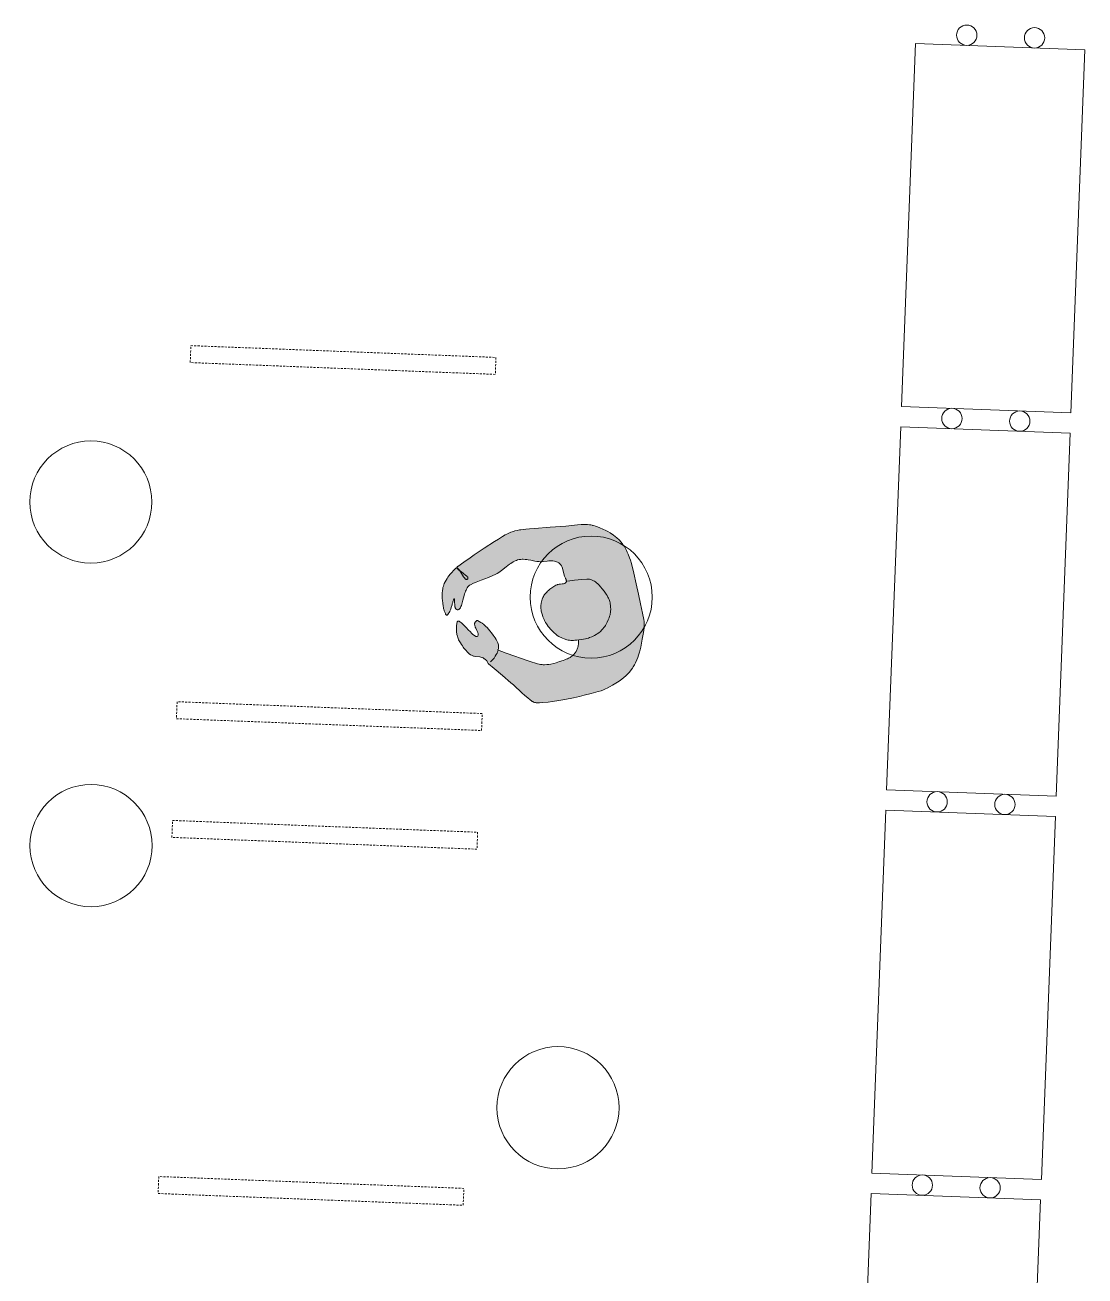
# Model space of a CAD drawing. Header units: millimetres. Extents: x 32078 to 83548, y -4690 to 56252.
# Drawn here: x 60463 to 63588, y 19756 to 23441 of the extents above; entities that cross this region are included whole.
import ezdxf

# ---------------------------------------------------------------- set-up
doc = ezdxf.new("R2010")
doc.units = ezdxf.units.MM
doc.header["$MEASUREMENT"] = 0
doc.linetypes.add('DGN Style 2', pattern=[10, 6, -4])
for name, color, linetype, lineweight in [('FIXT-JNRY-PART', 42, 'Continuous', 0), ('FURN-FREE', 1, 'Continuous', 0), ('FURN-STOR', 213, 'Continuous', 0), ('PRES-FILL', 7, 'Continuous', 0), ('PRES-PEOP', 42, 'Continuous', 0)]:
    doc.layers.add(name, color=color, linetype=linetype, lineweight=lineweight)

# ---------------------------------------------------------------- blocks, each defined once
blk = doc.blocks.new('*U502')
at = {"layer": 'FIXT-JNRY-PART', "color": 0, "linetype": 'ByBlock', "lineweight": -2, "flags": 128}
blk.add_lwpolyline([(-163.7, 2238.5), (335.9, 2219.2), (294.6, 1149.7), (-205, 1169), (-163.7, 2238.5)], close=True, dxfattribs=at)
at = {"color": 0, "linetype": 'ByBlock', "lineweight": -2}
for points in [[(17.3, 2261.5), (17.4, 2263.4), (17.3, 2265.3), (17, 2267.1), (16.7, 2269), (16.2, 2270.8), (15.7, 2272.6), (15, 2274.4), (14.2, 2276.1), (13.3, 2277.8), (12.3, 2279.4), (11.2, 2280.9), (10, 2282.3), (8.7, 2283.7), (7.4, 2285), (5.9, 2286.2), (4.4, 2287.4), (2.8, 2288.4), (1.2, 2289.3), (-0.5, 2290.1), (-2.3, 2290.8), (-4.1, 2291.4), (-5.9, 2291.9), (-7.7, 2292.3), (-9.6, 2292.5), (-11.5, 2292.6), (-13.4, 2292.7), (-15.2, 2292.6), (-17.1, 2292.3), (-19, 2292), (-20.8, 2291.5), (-22.6, 2291), (-24.3, 2290.3), (-26.1, 2289.5), (-27.7, 2288.6), (-29.3, 2287.6), (-30.8, 2286.5), (-32.3, 2285.3), (-33.7, 2284), (-35, 2282.7), (-36.2, 2281.2), (-37.3, 2279.7), (-38.3, 2278.1), (-39.3, 2276.5), (-40.1, 2274.8), (-40.8, 2273), (-41.4, 2271.2), (-41.9, 2269.4), (-42.2, 2267.6), (-42.5, 2265.7), (-42.6, 2263.8), (-42.6, 2261.9), (-42.5, 2260.1), (-42.3, 2258.2), (-42, 2256.3), (-41.5, 2254.5), (-40.9, 2252.7), (-40.3, 2251), (-39.5, 2249.2), (-38.6, 2247.6), (-37.6, 2246), (-36.5, 2244.5), (-35.3, 2243), (-34, 2241.6), (-32.6, 2240.3), (-31.2, 2239.1), (-29.7, 2238), (-28.1, 2237), (-26.4, 2236), (-24.7, 2235.2), (-23, 2234.5), (-21.2, 2233.9), (-19.4, 2233.4), (-17.5, 2233.1), (-15.7, 2232.8), (-13.8, 2232.7), (-11.9, 2232.7), (-10, 2232.8), (-8.2, 2233), (-6.3, 2233.3), (-4.5, 2233.8), (-2.7, 2234.4), (-0.9, 2235.1), (0.8, 2235.8), (2.5, 2236.7), (4.1, 2237.7), (5.6, 2238.8), (7, 2240), (8.4, 2241.3), (9.7, 2242.7), (10.9, 2244.1), (12.1, 2245.6), (13.1, 2247.2), (14, 2248.9), (14.8, 2250.6), (15.5, 2252.3), (16.1, 2254.1), (16.6, 2255.9), (17, 2257.8)], [(157.2, 2256.1), (157.2, 2254.2), (157.3, 2252.3), (157.6, 2250.5), (157.9, 2248.6), (158.3, 2246.8), (158.9, 2245), (159.6, 2243.2), (160.4, 2241.5), (161.3, 2239.9), (162.3, 2238.3), (163.4, 2236.7), (164.6, 2235.3), (165.9, 2233.9), (167.2, 2232.6), (168.7, 2231.4), (170.2, 2230.3), (171.8, 2229.2), (173.4, 2228.3), (175.1, 2227.5), (176.9, 2226.8), (178.6, 2226.2), (180.5, 2225.7), (182.3, 2225.4), (184.2, 2225.1), (186.1, 2225), (187.9, 2225), (189.8, 2225.1), (191.7, 2225.3), (193.6, 2225.6), (195.4, 2226.1), (197.2, 2226.6), (198.9, 2227.3), (200.6, 2228.1), (202.3, 2229), (203.9, 2230), (205.4, 2231.1), (206.9, 2232.3), (208.3, 2233.6), (209.6, 2234.9), (210.8, 2236.4), (211.9, 2237.9), (212.9, 2239.5), (213.8, 2241.1), (214.7, 2242.8), (215.4, 2244.6), (216, 2246.4), (216.4, 2248.2), (216.8, 2250), (217.1, 2251.9), (217.2, 2253.8), (217.2, 2255.7), (217.1, 2257.6), (216.9, 2259.4), (216.5, 2261.3), (216.1, 2263.1), (215.5, 2264.9), (214.8, 2266.7), (214, 2268.4), (213.1, 2270), (212.2, 2271.6), (211.1, 2273.2), (209.9, 2274.6), (208.6, 2276), (207.2, 2277.3), (205.8, 2278.5), (204.3, 2279.6), (202.7, 2280.7), (201, 2281.6), (199.3, 2282.4), (197.6, 2283.1), (195.8, 2283.7), (194, 2284.2), (192.1, 2284.5), (190.3, 2284.8), (188.4, 2284.9), (186.5, 2284.9), (184.6, 2284.8), (182.7, 2284.6), (180.9, 2284.3), (179.1, 2283.8), (177.3, 2283.2), (175.5, 2282.6), (173.8, 2281.8), (172.1, 2280.9), (170.5, 2279.9), (169, 2278.8), (167.5, 2277.6), (166.2, 2276.3), (164.9, 2274.9), (163.6, 2273.5), (162.5, 2272), (161.5, 2270.4), (160.6, 2268.8), (159.8, 2267.1), (159.1, 2265.3), (158.5, 2263.5), (158, 2261.7), (157.6, 2259.9)], [(-26.3, 1132.1), (-26.3, 1134), (-26.4, 1135.9), (-26.6, 1137.7), (-27, 1139.6), (-27.4, 1141.4), (-28, 1143.2), (-28.7, 1145), (-29.5, 1146.7), (-30.3, 1148.4), (-31.3, 1149.9), (-32.4, 1151.5), (-33.6, 1152.9), (-34.9, 1154.3), (-36.3, 1155.6), (-37.7, 1156.8), (-39.2, 1158), (-40.8, 1159), (-42.5, 1159.9), (-44.2, 1160.7), (-45.9, 1161.4), (-47.7, 1162), (-49.5, 1162.5), (-51.4, 1162.9), (-53.2, 1163.1), (-55.1, 1163.2), (-57, 1163.3), (-58.9, 1163.2), (-60.8, 1162.9), (-62.6, 1162.6), (-64.4, 1162.1), (-66.2, 1161.6), (-68, 1160.9), (-69.7, 1160.1), (-71.4, 1159.2), (-73, 1158.2), (-74.5, 1157.1), (-76, 1155.9), (-77.3, 1154.6), (-78.6, 1153.3), (-79.9, 1151.8), (-81, 1150.3), (-82, 1148.7), (-82.9, 1147.1), (-83.7, 1145.4), (-84.4, 1143.6), (-85, 1141.8), (-85.5, 1140), (-85.9, 1138.2), (-86.1, 1136.3), (-86.3, 1134.4), (-86.3, 1132.5), (-86.2, 1130.7), (-85.9, 1128.8), (-85.6, 1126.9), (-85.1, 1125.1), (-84.6, 1123.3), (-83.9, 1121.6), (-83.1, 1119.8), (-82.2, 1118.2), (-81.2, 1116.6), (-80.1, 1115.1), (-78.9, 1113.6), (-77.6, 1112.2), (-76.3, 1110.9), (-74.8, 1109.7), (-73.3, 1108.6), (-71.7, 1107.6), (-70.1, 1106.6), (-68.4, 1105.8), (-66.6, 1105.1), (-64.9, 1104.5), (-63, 1104), (-61.2, 1103.7), (-59.3, 1103.4), (-57.4, 1103.3), (-55.6, 1103.3), (-53.7, 1103.4), (-51.8, 1103.6), (-49.9, 1103.9), (-48.1, 1104.4), (-46.3, 1105), (-44.6, 1105.6), (-42.9, 1106.4), (-41.2, 1107.3), (-39.6, 1108.3), (-38.1, 1109.4), (-36.6, 1110.6), (-35.2, 1111.9), (-33.9, 1113.3), (-32.7, 1114.7), (-31.6, 1116.2), (-30.6, 1117.8), (-29.6, 1119.5), (-28.8, 1121.2), (-28.1, 1122.9), (-27.5, 1124.7), (-27, 1126.5), (-26.7, 1128.4)], [(113.6, 1126.7), (113.6, 1124.8), (113.7, 1122.9), (113.9, 1121.1), (114.2, 1119.2), (114.7, 1117.4), (115.3, 1115.6), (116, 1113.8), (116.7, 1112.1), (117.6, 1110.5), (118.6, 1108.9), (119.7, 1107.3), (120.9, 1105.9), (122.2, 1104.5), (123.6, 1103.2), (125, 1102), (126.5, 1100.9), (128.1, 1099.8), (129.8, 1098.9), (131.5, 1098.1), (133.2, 1097.4), (135, 1096.8), (136.8, 1096.3), (138.7, 1095.9), (140.5, 1095.7), (142.4, 1095.6), (144.3, 1095.6), (146.2, 1095.7), (148.1, 1095.9), (149.9, 1096.2), (151.7, 1096.7), (153.5, 1097.2), (155.3, 1097.9), (157, 1098.7), (158.7, 1099.6), (160.3, 1100.6), (161.8, 1101.7), (163.2, 1102.9), (164.6, 1104.2), (165.9, 1105.5), (167.1, 1107), (168.3, 1108.5), (169.3, 1110.1), (170.2, 1111.7), (171, 1113.4), (171.7, 1115.2), (172.3, 1117), (172.8, 1118.8), (173.2, 1120.6), (173.4, 1122.5), (173.5, 1124.4), (173.6, 1126.3), (173.5, 1128.2), (173.2, 1130), (172.9, 1131.9), (172.4, 1133.7), (171.9, 1135.5), (171.2, 1137.3), (170.4, 1139), (169.5, 1140.6), (168.5, 1142.2), (167.4, 1143.8), (166.2, 1145.2), (164.9, 1146.6), (163.6, 1147.9), (162.1, 1149.1), (160.6, 1150.2), (159, 1151.3), (157.4, 1152.2), (155.7, 1153), (153.9, 1153.7), (152.1, 1154.3), (150.3, 1154.8), (148.5, 1155.1), (146.6, 1155.4), (144.7, 1155.5), (142.8, 1155.5), (141, 1155.4), (139.1, 1155.2), (137.2, 1154.9), (135.4, 1154.4), (133.6, 1153.8), (131.9, 1153.2), (130.1, 1152.4), (128.5, 1151.5), (126.9, 1150.5), (125.4, 1149.4), (123.9, 1148.2), (122.5, 1146.9), (121.2, 1145.5), (120, 1144.1), (118.9, 1142.6), (117.9, 1141), (116.9, 1139.4), (116.1, 1137.7), (115.4, 1135.9), (114.8, 1134.1), (114.3, 1132.3), (114, 1130.4)]]:
    blk.add_wipeout(points, dxfattribs=at).dxf.layer = 'FURN-STOR'
at = {"layer": 'FIXT-JNRY-PART', "color": 0, "linetype": 'ByBlock', "lineweight": -2, "flags": 128}
blk.add_lwpolyline([(-207.3, 1109.1), (292.3, 1089.8), (251, 20.3), (-248.7, 39.6), (-207.3, 1109.1)], close=True, dxfattribs=at)
at = {"layer": 'FURN-STOR', "color": 0, "linetype": 'ByBlock', "lineweight": -2}
for centre in [(-12.6, 2262.7), (187.2, 2254.9), (-56.3, 1133.3), (143.6, 1125.5)]:
    blk.add_circle(centre, 30, dxfattribs=at)
at = {"color": 0, "linetype": 'ByBlock', "lineweight": -2}
for points in [[(-69.9, 2.7), (-69.9, 4.6), (-70, 6.5), (-70.3, 8.3), (-70.6, 10.2), (-71.1, 12), (-71.6, 13.8), (-72.3, 15.6), (-73.1, 17.3), (-74, 18.9), (-75, 20.5), (-76.1, 22.1), (-77.3, 23.5), (-78.6, 24.9), (-79.9, 26.2), (-81.4, 27.4), (-82.9, 28.6), (-84.5, 29.6), (-86.1, 30.5), (-87.8, 31.3), (-89.6, 32), (-91.3, 32.6), (-93.2, 33.1), (-95, 33.5), (-96.9, 33.7), (-98.8, 33.8), (-100.7, 33.9), (-102.5, 33.7), (-104.4, 33.5), (-106.3, 33.2), (-108.1, 32.7), (-109.9, 32.2), (-111.6, 31.5), (-113.4, 30.7), (-115, 29.8), (-116.6, 28.8), (-118.1, 27.7), (-119.6, 26.5), (-121, 25.2), (-122.3, 23.9), (-123.5, 22.4), (-124.6, 20.9), (-125.6, 19.3), (-126.6, 17.7), (-127.4, 16), (-128.1, 14.2), (-128.7, 12.4), (-129.2, 10.6), (-129.5, 8.8), (-129.8, 6.9), (-129.9, 5), (-129.9, 3.1), (-129.8, 1.3), (-129.6, -0.6), (-129.3, -2.5), (-128.8, -4.3), (-128.2, -6.1), (-127.5, -7.9), (-126.8, -9.6), (-125.9, -11.2), (-124.9, -12.8), (-123.8, -14.4), (-122.6, -15.8), (-121.3, -17.2), (-119.9, -18.5), (-118.5, -19.7), (-117, -20.8), (-115.4, -21.8), (-113.7, -22.8), (-112, -23.6), (-110.3, -24.3), (-108.5, -24.9), (-106.7, -25.4), (-104.8, -25.7), (-103, -26), (-101.1, -26.1), (-99.2, -26.1), (-97.3, -26), (-95.4, -25.8), (-93.6, -25.5), (-91.8, -25), (-90, -24.4), (-88.2, -23.8), (-86.5, -23), (-84.8, -22.1), (-83.2, -21.1), (-81.7, -20), (-80.2, -18.8), (-78.9, -17.5), (-77.6, -16.1), (-76.4, -14.7), (-75.2, -13.2), (-74.2, -11.6), (-73.3, -9.9), (-72.5, -8.3), (-71.8, -6.5), (-71.2, -4.7), (-70.7, -2.9), (-70.3, -1)], [(69.9, -2.7), (69.9, -4.6), (70, -6.5), (70.3, -8.3), (70.6, -10.2), (71.1, -12), (71.6, -13.8), (72.3, -15.6), (73.1, -17.3), (74, -18.9), (75, -20.5), (76.1, -22.1), (77.3, -23.5), (78.6, -24.9), (79.9, -26.2), (81.4, -27.4), (82.9, -28.6), (84.5, -29.6), (86.1, -30.5), (87.8, -31.3), (89.6, -32), (91.3, -32.6), (93.2, -33.1), (95, -33.5), (96.9, -33.7), (98.8, -33.8), (100.7, -33.9), (102.5, -33.7), (104.4, -33.5), (106.3, -33.2), (108.1, -32.7), (109.9, -32.2), (111.6, -31.5), (113.4, -30.7), (115, -29.8), (116.6, -28.8), (118.1, -27.7), (119.6, -26.5), (121, -25.2), (122.3, -23.9), (123.5, -22.4), (124.6, -20.9), (125.6, -19.3), (126.6, -17.7), (127.4, -16), (128.1, -14.2), (128.7, -12.4), (129.2, -10.6), (129.5, -8.8), (129.8, -6.9), (129.9, -5), (129.9, -3.1), (129.8, -1.3), (129.6, 0.6), (129.2, 2.5), (128.8, 4.3), (128.2, 6.1), (127.5, 7.9), (126.8, 9.6), (125.9, 11.2), (124.9, 12.8), (123.8, 14.4), (122.6, 15.8), (121.3, 17.2), (119.9, 18.5), (118.5, 19.7), (117, 20.8), (115.4, 21.8), (113.7, 22.8), (112, 23.6), (110.3, 24.3), (108.5, 24.9), (106.7, 25.4), (104.8, 25.7), (103, 26), (101.1, 26.1), (99.2, 26.1), (97.3, 26), (95.4, 25.8), (93.6, 25.5), (91.8, 25), (90, 24.4), (88.2, 23.8), (86.5, 23), (84.8, 22.1), (83.2, 21.1), (81.7, 20), (80.2, 18.8), (78.9, 17.5), (77.6, 16.1), (76.4, 14.7), (75.2, 13.2), (74.2, 11.6), (73.3, 10), (72.5, 8.3), (71.8, 6.5), (71.2, 4.7), (70.7, 2.9), (70.3, 1)]]:
    blk.add_wipeout(points, dxfattribs=at).dxf.layer = 'FURN-STOR'
at = {"layer": 'FIXT-JNRY-PART', "color": 0, "linetype": 'ByBlock', "lineweight": -2, "flags": 128}
blk.add_lwpolyline([(-251, -20.3), (248.7, -39.6), (207.3, -1109.1), (-292.3, -1089.8), (-251, -20.3)], close=True, dxfattribs=at)
at = {"layer": 'FURN-STOR', "color": 0, "linetype": 'ByBlock', "lineweight": -2}
for centre in [(-99.9, 3.9), (99.9, -3.9)]:
    blk.add_circle(centre, 30, dxfattribs=at)
at = {"color": 0, "linetype": 'ByBlock', "lineweight": -2}
for points in [[(-113.6, -1126.7), (-113.6, -1124.8), (-113.7, -1122.9), (-113.9, -1121.1), (-114.2, -1119.2), (-114.7, -1117.4), (-115.3, -1115.6), (-116, -1113.8), (-116.7, -1112.1), (-117.6, -1110.5), (-118.6, -1108.9), (-119.7, -1107.3), (-120.9, -1105.9), (-122.2, -1104.5), (-123.6, -1103.2), (-125, -1102), (-126.5, -1100.9), (-128.1, -1099.8), (-129.8, -1098.9), (-131.5, -1098.1), (-133.2, -1097.4), (-135, -1096.8), (-136.8, -1096.3), (-138.7, -1095.9), (-140.5, -1095.7), (-142.4, -1095.6), (-144.3, -1095.6), (-146.2, -1095.7), (-148.1, -1095.9), (-149.9, -1096.2), (-151.7, -1096.7), (-153.5, -1097.2), (-155.3, -1097.9), (-157, -1098.7), (-158.7, -1099.6), (-160.3, -1100.6), (-161.8, -1101.7), (-163.2, -1102.9), (-164.6, -1104.2), (-165.9, -1105.5), (-167.1, -1107), (-168.3, -1108.5), (-169.3, -1110.1), (-170.2, -1111.7), (-171, -1113.4), (-171.7, -1115.2), (-172.3, -1117), (-172.8, -1118.8), (-173.2, -1120.6), (-173.4, -1122.5), (-173.6, -1124.4), (-173.6, -1126.3), (-173.5, -1128.1), (-173.2, -1130), (-172.9, -1131.9), (-172.4, -1133.7), (-171.9, -1135.5), (-171.2, -1137.3), (-170.4, -1139), (-169.5, -1140.6), (-168.5, -1142.2), (-167.4, -1143.8), (-166.2, -1145.2), (-164.9, -1146.6), (-163.6, -1147.9), (-162.1, -1149.1), (-160.6, -1150.2), (-159, -1151.3), (-157.4, -1152.2), (-155.7, -1153), (-153.9, -1153.7), (-152.2, -1154.3), (-150.3, -1154.8), (-148.5, -1155.1), (-146.6, -1155.4), (-144.7, -1155.5), (-142.8, -1155.5), (-141, -1155.4), (-139.1, -1155.2), (-137.2, -1154.9), (-135.4, -1154.4), (-133.6, -1153.8), (-131.9, -1153.2), (-130.1, -1152.4), (-128.5, -1151.5), (-126.9, -1150.5), (-125.4, -1149.4), (-123.9, -1148.2), (-122.5, -1146.9), (-121.2, -1145.5), (-120, -1144.1), (-118.9, -1142.6), (-117.9, -1141), (-116.9, -1139.4), (-116.1, -1137.7), (-115.4, -1135.9), (-114.8, -1134.1), (-114.3, -1132.3), (-114, -1130.4)], [(26.3, -1132.1), (26.3, -1134), (26.4, -1135.9), (26.6, -1137.7), (27, -1139.6), (27.4, -1141.4), (28, -1143.2), (28.7, -1145), (29.4, -1146.7), (30.3, -1148.4), (31.3, -1149.9), (32.4, -1151.5), (33.6, -1152.9), (34.9, -1154.3), (36.3, -1155.6), (37.7, -1156.8), (39.2, -1158), (40.8, -1159), (42.5, -1159.9), (44.2, -1160.7), (45.9, -1161.4), (47.7, -1162), (49.5, -1162.5), (51.4, -1162.9), (53.2, -1163.1), (55.1, -1163.2), (57, -1163.3), (58.9, -1163.2), (60.8, -1162.9), (62.6, -1162.6), (64.4, -1162.1), (66.2, -1161.6), (68, -1160.9), (69.7, -1160.1), (71.4, -1159.2), (73, -1158.2), (74.5, -1157.1), (76, -1155.9), (77.3, -1154.6), (78.6, -1153.3), (79.8, -1151.8), (81, -1150.3), (82, -1148.7), (82.9, -1147.1), (83.7, -1145.4), (84.4, -1143.6), (85, -1141.8), (85.5, -1140), (85.9, -1138.2), (86.1, -1136.3), (86.3, -1134.4), (86.3, -1132.5), (86.2, -1130.7), (85.9, -1128.8), (85.6, -1126.9), (85.1, -1125.1), (84.6, -1123.3), (83.9, -1121.6), (83.1, -1119.8), (82.2, -1118.2), (81.2, -1116.6), (80.1, -1115), (78.9, -1113.6), (77.6, -1112.2), (76.3, -1110.9), (74.8, -1109.7), (73.3, -1108.6), (71.7, -1107.6), (70.1, -1106.6), (68.4, -1105.8), (66.6, -1105.1), (64.9, -1104.5), (63, -1104), (61.2, -1103.7), (59.3, -1103.4), (57.4, -1103.3), (55.6, -1103.3), (53.7, -1103.4), (51.8, -1103.6), (49.9, -1103.9), (48.1, -1104.4), (46.3, -1105), (44.6, -1105.6), (42.9, -1106.4), (41.2, -1107.3), (39.6, -1108.3), (38.1, -1109.4), (36.6, -1110.6), (35.2, -1111.9), (33.9, -1113.3), (32.7, -1114.7), (31.6, -1116.2), (30.6, -1117.8), (29.6, -1119.5), (28.8, -1121.2), (28.1, -1122.9), (27.5, -1124.7), (27, -1126.5), (26.7, -1128.4)]]:
    blk.add_wipeout(points, dxfattribs=at).dxf.layer = 'FURN-STOR'
at = {"layer": 'FIXT-JNRY-PART', "color": 0, "linetype": 'ByBlock', "lineweight": -2, "flags": 128}
blk.add_lwpolyline([(-294.6, -1149.7), (205, -1169), (163.7, -2238.5), (-335.9, -2219.2), (-294.6, -1149.7)], close=True, dxfattribs=at)
at = {"layer": 'FURN-STOR', "color": 0, "linetype": 'ByBlock', "lineweight": -2}
for centre in [(-143.6, -1125.5), (56.3, -1133.3)]:
    blk.add_circle(centre, 30, dxfattribs=at)
at = {"color": 0, "linetype": 'ByBlock', "lineweight": -2}
for points in [[(-157.2, -2256.1), (-157.2, -2254.2), (-157.3, -2252.3), (-157.6, -2250.5), (-157.9, -2248.6), (-158.4, -2246.8), (-158.9, -2245), (-159.6, -2243.2), (-160.4, -2241.5), (-161.3, -2239.9), (-162.3, -2238.3), (-163.4, -2236.7), (-164.6, -2235.3), (-165.9, -2233.9), (-167.2, -2232.6), (-168.7, -2231.4), (-170.2, -2230.3), (-171.8, -2229.2), (-173.4, -2228.3), (-175.1, -2227.5), (-176.9, -2226.8), (-178.6, -2226.2), (-180.5, -2225.7), (-182.3, -2225.3), (-184.2, -2225.1), (-186.1, -2225), (-187.9, -2225), (-189.8, -2225.1), (-191.7, -2225.3), (-193.6, -2225.6), (-195.4, -2226.1), (-197.2, -2226.6), (-198.9, -2227.3), (-200.6, -2228.1), (-202.3, -2229), (-203.9, -2230), (-205.4, -2231.1), (-206.9, -2232.3), (-208.3, -2233.6), (-209.6, -2234.9), (-210.8, -2236.4), (-211.9, -2237.9), (-212.9, -2239.5), (-213.9, -2241.1), (-214.7, -2242.8), (-215.4, -2244.6), (-216, -2246.4), (-216.4, -2248.2), (-216.8, -2250), (-217.1, -2251.9), (-217.2, -2253.8), (-217.2, -2255.7), (-217.1, -2257.6), (-216.9, -2259.4), (-216.5, -2261.3), (-216.1, -2263.1), (-215.5, -2264.9), (-214.8, -2266.7), (-214, -2268.4), (-213.2, -2270), (-212.2, -2271.6), (-211.1, -2273.2), (-209.9, -2274.6), (-208.6, -2276), (-207.2, -2277.3), (-205.8, -2278.5), (-204.3, -2279.6), (-202.7, -2280.7), (-201, -2281.6), (-199.3, -2282.4), (-197.6, -2283.1), (-195.8, -2283.7), (-194, -2284.2), (-192.1, -2284.5), (-190.3, -2284.8), (-188.4, -2284.9), (-186.5, -2284.9), (-184.6, -2284.8), (-182.7, -2284.6), (-180.9, -2284.3), (-179.1, -2283.8), (-177.3, -2283.2), (-175.5, -2282.6), (-173.8, -2281.8), (-172.1, -2280.9), (-170.5, -2279.9), (-169, -2278.8), (-167.5, -2277.6), (-166.2, -2276.3), (-164.9, -2274.9), (-163.6, -2273.5), (-162.5, -2272), (-161.5, -2270.4), (-160.6, -2268.8), (-159.8, -2267.1), (-159.1, -2265.3), (-158.5, -2263.5), (-158, -2261.7), (-157.6, -2259.9)], [(-17.3, -2261.5), (-17.4, -2263.4), (-17.3, -2265.3), (-17, -2267.1), (-16.7, -2269), (-16.2, -2270.8), (-15.7, -2272.6), (-15, -2274.4), (-14.2, -2276.1), (-13.3, -2277.8), (-12.3, -2279.4), (-11.2, -2280.9), (-10, -2282.3), (-8.7, -2283.7), (-7.4, -2285), (-5.9, -2286.2), (-4.4, -2287.4), (-2.8, -2288.4), (-1.2, -2289.3), (0.5, -2290.1), (2.3, -2290.8), (4.1, -2291.4), (5.9, -2291.9), (7.7, -2292.3), (9.6, -2292.5), (11.5, -2292.6), (13.4, -2292.7), (15.2, -2292.6), (17.1, -2292.3), (19, -2292), (20.8, -2291.5), (22.6, -2291), (24.3, -2290.3), (26.1, -2289.5), (27.7, -2288.6), (29.3, -2287.6), (30.8, -2286.5), (32.3, -2285.3), (33.7, -2284), (35, -2282.7), (36.2, -2281.2), (37.3, -2279.7), (38.3, -2278.1), (39.3, -2276.5), (40.1, -2274.8), (40.8, -2273), (41.4, -2271.2), (41.9, -2269.4), (42.2, -2267.6), (42.5, -2265.7), (42.6, -2263.8), (42.6, -2261.9), (42.5, -2260.1), (42.3, -2258.2), (42, -2256.3), (41.5, -2254.5), (40.9, -2252.7), (40.2, -2251), (39.5, -2249.2), (38.6, -2247.6), (37.6, -2246), (36.5, -2244.5), (35.3, -2243), (34, -2241.6), (32.6, -2240.3), (31.2, -2239.1), (29.7, -2238), (28.1, -2237), (26.4, -2236), (24.7, -2235.2), (23, -2234.5), (21.2, -2233.9), (19.4, -2233.4), (17.5, -2233.1), (15.7, -2232.8), (13.8, -2232.7), (11.9, -2232.7), (10, -2232.8), (8.2, -2233), (6.3, -2233.3), (4.5, -2233.8), (2.7, -2234.4), (0.9, -2235.1), (-0.8, -2235.8), (-2.5, -2236.7), (-4.1, -2237.7), (-5.6, -2238.8), (-7, -2240), (-8.4, -2241.3), (-9.7, -2242.7), (-10.9, -2244.1), (-12.1, -2245.6), (-13.1, -2247.2), (-14, -2248.9), (-14.8, -2250.6), (-15.5, -2252.3), (-16.1, -2254.1), (-16.6, -2255.9), (-17, -2257.8)]]:
    blk.add_wipeout(points, dxfattribs=at).dxf.layer = 'FURN-STOR'
at = {"layer": 'FURN-STOR', "color": 0, "linetype": 'ByBlock', "lineweight": -2}
for centre in [(-187.2, -2254.9), (12.6, -2262.7)]:
    blk.add_circle(centre, 30, dxfattribs=at)
blk = doc.blocks.new('*U1260')
at = {"color": 0, "linetype": 'ByBlock', "lineweight": -2}
for points in [[(-142.2, 123.4), (-160.9, 93.7), (-190.5, 112.4), (-171.8, 142)], [(159.5, 81.4), (143.2, 112.3), (174.2, 128.6), (190.5, 97.7)], [(-27.7, -158.9), (7.3, -160.3), (5.9, -195.3), (-29.1, -193.9)]]:
    blk.add_wipeout(points, dxfattribs=at)
blk.add_wipeout([(176.4, 8.3), (176.5, 19.6), (175.8, 30.9), (174.5, 42.1), (172.5, 53.3), (169.7, 64.2), (166.3, 75), (162.2, 85.6), (157.5, 95.8), (152.1, 105.8), (146.1, 115.4), (139.5, 124.6), (132.4, 133.3), (124.7, 141.6), (116.5, 149.4), (107.9, 156.7), (98.8, 163.4), (89.3, 169.5), (79.4, 175.1), (69.2, 179.9), (58.7, 184.2), (48, 187.7), (37.1, 190.6), (26, 192.8), (14.8, 194.3), (3.5, 195.1), (-7.8, 195.2), (-19.1, 194.6), (-30.3, 193.2), (-41.5, 191.2), (-52.4, 188.5), (-63.2, 185.1), (-73.8, 181), (-84, 176.2), (-94, 170.9), (-103.6, 164.9), (-112.8, 158.3), (-121.5, 151.1), (-129.8, 143.5), (-137.6, 135.3), (-144.9, 126.6), (-151.6, 117.5), (-157.7, 108), (-163.3, 98.1), (-168.1, 87.9), (-172.4, 77.5), (-176, 66.7), (-178.8, 55.8), (-181, 44.7), (-182.5, 33.5), (-183.3, 22.2), (-183.4, 10.9), (-182.8, -0.4), (-181.5, -11.6), (-179.4, -22.7), (-176.7, -33.7), (-173.3, -44.5), (-169.2, -55), (-164.4, -65.3), (-159.1, -75.2), (-153.1, -84.8), (-146.5, -94), (-139.3, -102.8), (-131.7, -111.1), (-123.5, -118.9), (-114.8, -126.2), (-105.7, -132.9), (-96.2, -139), (-86.3, -144.5), (-76.1, -149.4), (-65.7, -153.7), (-54.9, -157.2), (-44, -160.1), (-32.9, -162.3), (-21.7, -163.8), (-10.4, -164.6), (0.9, -164.7), (12.2, -164.1), (23.4, -162.7), (34.5, -160.7), (45.5, -157.9), (56.3, -154.5), (66.8, -150.4), (77.1, -145.7), (87, -140.3), (96.6, -134.3), (105.8, -127.8), (114.6, -120.6), (122.9, -112.9), (130.7, -104.7), (138, -96.1), (144.7, -87), (150.8, -77.5), (156.3, -67.6), (161.2, -57.4), (165.4, -46.9), (169, -36.2), (171.9, -25.3), (174.1, -14.2)], dxfattribs=at)
blk.add_circle((-3.5, 15.3), 180, dxfattribs=at)
blk = doc.blocks.new('*U1261')
at = {"color": 0, "linetype": 'ByBlock', "lineweight": -2}
for points in [[(-142.2, 123.4), (-160.9, 93.7), (-190.5, 112.4), (-171.8, 142)], [(159.5, 81.4), (143.2, 112.3), (174.2, 128.6), (190.5, 97.7)], [(-27.7, -158.9), (7.3, -160.3), (5.9, -195.3), (-29.1, -193.9)]]:
    blk.add_wipeout(points, dxfattribs=at)
blk.add_wipeout([(176.4, 8.3), (176.5, 19.6), (175.8, 30.9), (174.5, 42.1), (172.5, 53.3), (169.7, 64.2), (166.3, 75), (162.2, 85.6), (157.5, 95.8), (152.1, 105.8), (146.1, 115.4), (139.5, 124.6), (132.4, 133.3), (124.7, 141.6), (116.5, 149.4), (107.9, 156.7), (98.8, 163.4), (89.3, 169.5), (79.4, 175.1), (69.2, 179.9), (58.7, 184.2), (48, 187.7), (37.1, 190.6), (26, 192.8), (14.8, 194.3), (3.5, 195.1), (-7.8, 195.2), (-19.1, 194.6), (-30.3, 193.2), (-41.5, 191.2), (-52.4, 188.5), (-63.2, 185.1), (-73.8, 181), (-84, 176.2), (-94, 170.9), (-103.6, 164.9), (-112.8, 158.3), (-121.5, 151.1), (-129.8, 143.5), (-137.6, 135.3), (-144.9, 126.6), (-151.6, 117.5), (-157.7, 108), (-163.3, 98.1), (-168.1, 87.9), (-172.4, 77.5), (-176, 66.7), (-178.8, 55.8), (-181, 44.7), (-182.5, 33.5), (-183.3, 22.2), (-183.4, 10.9), (-182.8, -0.4), (-181.5, -11.6), (-179.4, -22.7), (-176.7, -33.7), (-173.3, -44.5), (-169.2, -55), (-164.4, -65.3), (-159.1, -75.2), (-153.1, -84.8), (-146.5, -94), (-139.3, -102.8), (-131.7, -111.1), (-123.5, -118.9), (-114.8, -126.2), (-105.7, -132.9), (-96.2, -139), (-86.3, -144.5), (-76.1, -149.4), (-65.7, -153.7), (-54.9, -157.2), (-44, -160.1), (-32.9, -162.3), (-21.7, -163.8), (-10.4, -164.6), (0.9, -164.7), (12.2, -164.1), (23.4, -162.7), (34.5, -160.7), (45.5, -157.9), (56.3, -154.5), (66.8, -150.4), (77.1, -145.7), (87, -140.3), (96.6, -134.3), (105.8, -127.8), (114.6, -120.6), (122.9, -112.9), (130.7, -104.7), (138, -96.1), (144.7, -87), (150.8, -77.5), (156.3, -67.6), (161.2, -57.4), (165.4, -46.9), (169, -36.2), (171.9, -25.3), (174.1, -14.2)], dxfattribs=at)
blk.add_circle((-3.5, 15.3), 180, dxfattribs=at)
blk = doc.blocks.new('*U1262')
at = {"color": 0, "linetype": 'ByBlock', "lineweight": -2}
for points in [[(-142.2, 123.4), (-160.9, 93.7), (-190.5, 112.4), (-171.8, 142)], [(159.5, 81.4), (143.2, 112.3), (174.2, 128.6), (190.5, 97.7)], [(-27.7, -158.9), (7.3, -160.3), (5.9, -195.3), (-29.1, -193.9)]]:
    blk.add_wipeout(points, dxfattribs=at)
blk.add_wipeout([(176.4, 8.3), (176.5, 19.6), (175.8, 30.9), (174.5, 42.1), (172.5, 53.3), (169.7, 64.2), (166.3, 75), (162.2, 85.6), (157.5, 95.8), (152.1, 105.8), (146.1, 115.4), (139.5, 124.6), (132.4, 133.3), (124.7, 141.6), (116.5, 149.4), (107.9, 156.7), (98.8, 163.4), (89.3, 169.5), (79.4, 175.1), (69.2, 179.9), (58.7, 184.2), (48, 187.7), (37.1, 190.6), (26, 192.8), (14.8, 194.3), (3.5, 195.1), (-7.8, 195.2), (-19.1, 194.6), (-30.3, 193.2), (-41.5, 191.2), (-52.4, 188.5), (-63.2, 185.1), (-73.8, 181), (-84, 176.2), (-94, 170.9), (-103.6, 164.9), (-112.8, 158.3), (-121.5, 151.1), (-129.8, 143.5), (-137.6, 135.3), (-144.9, 126.6), (-151.6, 117.5), (-157.7, 108), (-163.3, 98.1), (-168.1, 87.9), (-172.4, 77.5), (-176, 66.7), (-178.8, 55.8), (-181, 44.7), (-182.5, 33.5), (-183.3, 22.2), (-183.4, 10.9), (-182.8, -0.4), (-181.5, -11.6), (-179.4, -22.7), (-176.7, -33.7), (-173.3, -44.5), (-169.2, -55), (-164.4, -65.3), (-159.1, -75.2), (-153.1, -84.8), (-146.5, -94), (-139.3, -102.8), (-131.7, -111.1), (-123.5, -118.9), (-114.8, -126.2), (-105.7, -132.9), (-96.2, -139), (-86.3, -144.5), (-76.1, -149.4), (-65.7, -153.7), (-54.9, -157.2), (-44, -160.1), (-32.9, -162.3), (-21.7, -163.8), (-10.4, -164.6), (0.9, -164.7), (12.2, -164.1), (23.4, -162.7), (34.5, -160.7), (45.5, -157.9), (56.3, -154.5), (66.8, -150.4), (77.1, -145.7), (87, -140.3), (96.6, -134.3), (105.8, -127.8), (114.6, -120.6), (122.9, -112.9), (130.7, -104.7), (138, -96.1), (144.7, -87), (150.8, -77.5), (156.3, -67.6), (161.2, -57.4), (165.4, -46.9), (169, -36.2), (171.9, -25.3), (174.1, -14.2)], dxfattribs=at)
blk.add_circle((-3.5, 15.3), 180, dxfattribs=at)
blk = doc.blocks.new('*U1263')
at = {"color": 0, "linetype": 'ByBlock', "lineweight": -2}
for points in [[(-142.2, 123.4), (-160.9, 93.7), (-190.5, 112.4), (-171.8, 142)], [(159.5, 81.4), (143.2, 112.3), (174.2, 128.6), (190.5, 97.7)], [(-27.7, -158.9), (7.3, -160.3), (5.9, -195.3), (-29.1, -193.9)]]:
    blk.add_wipeout(points, dxfattribs=at)
blk.add_wipeout([(176.4, 8.3), (176.5, 19.6), (175.8, 30.9), (174.5, 42.1), (172.5, 53.3), (169.7, 64.2), (166.3, 75), (162.2, 85.6), (157.5, 95.8), (152.1, 105.8), (146.1, 115.4), (139.5, 124.6), (132.4, 133.3), (124.7, 141.6), (116.5, 149.4), (107.9, 156.7), (98.8, 163.4), (89.3, 169.5), (79.4, 175.1), (69.2, 179.9), (58.7, 184.2), (48, 187.7), (37.1, 190.6), (26, 192.8), (14.8, 194.3), (3.5, 195.1), (-7.8, 195.2), (-19.1, 194.6), (-30.3, 193.2), (-41.5, 191.2), (-52.4, 188.5), (-63.2, 185.1), (-73.8, 181), (-84, 176.2), (-94, 170.9), (-103.6, 164.9), (-112.8, 158.3), (-121.5, 151.1), (-129.8, 143.5), (-137.6, 135.3), (-144.9, 126.6), (-151.6, 117.5), (-157.7, 108), (-163.3, 98.1), (-168.1, 87.9), (-172.4, 77.5), (-176, 66.7), (-178.8, 55.8), (-181, 44.7), (-182.5, 33.5), (-183.3, 22.2), (-183.4, 10.9), (-182.8, -0.4), (-181.5, -11.6), (-179.4, -22.7), (-176.7, -33.7), (-173.3, -44.5), (-169.2, -55), (-164.4, -65.3), (-159.1, -75.2), (-153.1, -84.8), (-146.5, -94), (-139.3, -102.8), (-131.7, -111.1), (-123.5, -118.9), (-114.8, -126.2), (-105.7, -132.9), (-96.2, -139), (-86.3, -144.5), (-76.1, -149.4), (-65.7, -153.7), (-54.9, -157.2), (-44, -160.1), (-32.9, -162.3), (-21.7, -163.8), (-10.4, -164.6), (0.9, -164.7), (12.2, -164.1), (23.4, -162.7), (34.5, -160.7), (45.5, -157.9), (56.3, -154.5), (66.8, -150.4), (77.1, -145.7), (87, -140.3), (96.6, -134.3), (105.8, -127.8), (114.6, -120.6), (122.9, -112.9), (130.7, -104.7), (138, -96.1), (144.7, -87), (150.8, -77.5), (156.3, -67.6), (161.2, -57.4), (165.4, -46.9), (169, -36.2), (171.9, -25.3), (174.1, -14.2)], dxfattribs=at)
blk.add_circle((-3.5, 15.3), 180, dxfattribs=at)
blk = doc.blocks.new('*U1334')
at = {"color": 0, "lineweight": -2}
blk.add_wipeout([(517, 430.4), (482.3, -469), (-916.7, -414.9), (-882, 484.4)], dxfattribs=at)
at = {"color": 0, "linetype": 'DGN Style 2', "lineweight": -2, "flags": 128}
for points in [[(-766.8, -420.7), (-732.1, 478.6), (-682.1, 476.7), (-716.9, -422.6), (-766.8, -420.7)], [(332.4, -463.2), (367.1, 436.1), (317.2, 438.1), (282.4, -461.3), (332.4, -463.2)]]:
    blk.add_lwpolyline(points, close=True, dxfattribs=at)
blk = doc.blocks.new('*U1335')
at = {"color": 0, "lineweight": -2}
blk.add_wipeout([(517, 430.4), (482.3, -469), (-916.7, -414.9), (-882, 484.4)], dxfattribs=at)
at = {"color": 0, "linetype": 'DGN Style 2', "lineweight": -2, "flags": 128}
for points in [[(-766.8, -420.7), (-732.1, 478.6), (-682.1, 476.7), (-716.9, -422.6), (-766.8, -420.7)], [(332.4, -463.2), (367.1, 436.1), (317.2, 438.1), (282.4, -461.3), (332.4, -463.2)]]:
    blk.add_lwpolyline(points, close=True, dxfattribs=at)
blk = doc.blocks.new('*U1340')
at = {"layer": 'PRES-FILL', "linetype": 'ByBlock', "lineweight": -2, "extrusion": (0, 0, -1)}
h = blk.add_hatch(color=0, dxfattribs=at)
edge = h.paths.add_edge_path(flags=16)
edge.add_spline(control_points=[(87.1, -291.1), (88.9, -288.5), (89.4, -283.3), (89.5, -277.4)], knot_values=[0, 0, 0, 0, 1, 1, 1, 1], degree=3, periodic=0)
edge.add_spline(control_points=[(89.5, -277.4), (94.1, -264.3), (102.3, -248.1), (95, -247.6), (88, -247), (89.7, -264.1), (89.5, -277.4)], knot_values=[0, 0, 0, 0, 0.509531, 0.509531, 0.509531, 1, 1, 1, 1], degree=3, periodic=0)
edge.add_spline(control_points=[(89.5, -277.4), (87.5, -283), (86.2, -288.1), (87.1, -291.1)], knot_values=[0, 0, 0, 0, 1, 1, 1, 1], degree=3, periodic=0)
edge.add_spline(control_points=[(87.1, -291.1), (86, -292.7), (84.3, -293.3), (82, -292.6), (63.6, -286.7), (44.9, -280.7), (26.4, -274.1), (4, -266.1), (-18.4, -258.1), (-40.8, -249.8), (-62.1, -241.9), (-84, -234.3), (-102, -220.3), (-117.4, -208.3), (-129.9, -193.2), (-142.6, -178.6), (-163, -155.2), (-182.9, -131.3), (-203.2, -107.9), (-213.2, -96.5), (-224.2, -86), (-234.3, -74.7), (-246.7, -60.8), (-254.8, -44.4), (-259.7, -25), (-268.8, 10.8), (-269.4, 46.9), (-252.7, 77.9), (-241.3, 99.1), (-227.3, 117.8), (-212, 135.7), (-198.2, 151.6), (-184.4, 167.6), (-170.6, 183.5), (-153.9, 202.7), (-137.1, 221.9), (-119.8, 240.6), (-106.8, 254.7), (-88.4, 262.4), (-71.1, 271.5), (-49.3, 282.9), (-28.3, 292.7), (-3.3, 297.3), (21.5, 302), (44.7, 298.6), (68.4, 290.7), (91.1, 283.2), (111.9, 273.8), (130.5, 259.8), (157.5, 239.5), (182.8, 217.5), (207.6, 194.9), (226.2, 177.9), (244, 160), (260.3, 140.7), (265.4, 134.8), (270.1, 127.5), (269.8, 119.5), (269, 91.5), (265, 65.1), (263.2, 38), (261.2, 9.3), (260.2, -19.6), (257.9, -48.3), (257.6, -51.7), (255, -54.6), (254.2, -58), (253.4, -61.6), (253.2, -65.2), (253.5, -68.8), (254.4, -82.4), (267.6, -92.2), (268.2, -106.7), (269, -125.4), (262.5, -142.7), (255.6, -157.8), (248.2, -173.7), (230.6, -189), (215.1, -195.9), (194.6, -205.1), (227.5, -119.8), (210.4, -122.7), (200.6, -124.4), (194.9, -152.8), (181.9, -153.3), (179.8, -153.3), (175.7, -153.3), (175.6, -151), (174.7, -121.2), (175.9, -84.2), (191.9, -63.8), (196.2, -58.4), (202.4, -54.5), (209.7, -51.7)], knot_values=[0, 0, 0, 0, 0.004098, 0.004098, 0.004098, 0.036354, 0.036354, 0.036354, 0.07573, 0.07573, 0.07573, 0.113201, 0.113201, 0.113201, 0.145266, 0.145266, 0.145266, 0.196552, 0.196552, 0.196552, 0.221625, 0.221625, 0.221625, 0.252365, 0.252365, 0.252365, 0.309173, 0.309173, 0.309173, 0.348127, 0.348127, 0.348127, 0.382965, 0.382965, 0.382965, 0.425054, 0.425054, 0.425054, 0.456865, 0.456865, 0.456865, 0.496842, 0.496842, 0.496842, 0.536467, 0.536467, 0.536467, 0.574696, 0.574696, 0.574696, 0.630228, 0.630228, 0.630228, 0.671879, 0.671879, 0.671879, 0.684675, 0.684675, 0.684675, 0.729775, 0.729775, 0.729775, 0.777357, 0.777357, 0.777357, 0.783126, 0.783126, 0.783126, 0.789055, 0.789055, 0.789055, 0.811446, 0.811446, 0.811446, 0.840448, 0.840448, 0.840448, 0.871083, 0.871083, 0.871083, 0.911485, 0.911485, 0.911485, 0.934486, 0.934486, 0.934486, 0.938181, 0.938181, 0.938181, 0.987094, 0.987094, 0.987094, 1, 1, 1, 1], degree=3, periodic=0)
edge.add_line((209.7, -51.7), (194, 0))
edge.add_spline(control_points=[(194, 0), (187, 22.7), (179.6, 45.3), (171.5, 67.7), (163, 91.4), (139.6, 107.6), (118.7, 121.9), (107.4, 129.7), (96.1, 136.5), (80.5, 136.9), (68.4, 137.2), (58.5, 133.8), (50.1, 127.2)], knot_values=[0, 0, 0, 0, 0.324205, 0.324205, 0.324205, 0.66843, 0.66843, 0.66843, 0.855113, 0.855113, 0.855113, 1, 1, 1, 1], degree=3, periodic=0)
edge.add_line((50.1, 127.2), (43.4, 121.9))
edge.add_spline(control_points=[(43.4, 121.9), (53, 112), (61.7, 101.2), (66.2, 86.4), (72, 67.4), (70.6, 51.9), (65.8, 32.4), (60.9, 12.4), (52.4, -3.9), (40.5, -16.6), (29.8, -28), (15.7, -35.9), (-4.1, -37.8), (-21.4, -39.5), (-32.8, -32.6), (-46, -27.7), (-56.1, -23.9), (-64, -4.3), (-73.4, -9.4), (-78.2, -11.9), (-80, -18.4), (-83, -23.2), (-90.4, -35.2), (-104.9, -43.5), (-103.9, -59.9), (-102.6, -82.9), (-81.9, -92.8), (-71.8, -109.6), (-62.8, -124.7), (-56.9, -143.1), (-45.7, -155.8), (-27.6, -176.6), (8.7, -176.6), (33.9, -189.3), (57.3, -201), (80, -218.6), (102.9, -230.2), (126.4, -242.2), (170.3, -203.5), (183.9, -215.1), (185.4, -216.4), (186.2, -221.3), (185.7, -224), (184, -232.5), (161.6, -243.7), (165.3, -244.4), (170.3, -245.4), (189.8, -234), (202.1, -232.4), (207, -231.8), (219.2, -228.5), (217.4, -233.8), (214.3, -243.7), (208.3, -250.8), (201.7, -257.1), (184.8, -273.2), (168.6, -289.9), (141.4, -295.4), (121.8, -299.2), (104.3, -296.7), (90.1, -293.9), (88.5, -293.6), (87.5, -292.6), (87.1, -291.1)], knot_values=[0, 0, 0, 0, 0.044568, 0.044568, 0.044568, 0.101682, 0.101682, 0.101682, 0.159954, 0.159954, 0.159954, 0.212108, 0.212108, 0.212108, 0.25772, 0.25772, 0.25772, 0.292514, 0.292514, 0.292514, 0.310285, 0.310285, 0.310285, 0.355053, 0.355053, 0.355053, 0.417583, 0.417583, 0.417583, 0.47369, 0.47369, 0.47369, 0.564976, 0.564976, 0.564976, 0.649839, 0.649839, 0.649839, 0.736981, 0.736981, 0.736981, 0.746599, 0.746599, 0.746599, 0.777051, 0.777051, 0.777051, 0.817948, 0.817948, 0.817948, 0.83422, 0.83422, 0.83422, 0.863911, 0.863911, 0.863911, 0.939425, 0.939425, 0.939425, 0.993629, 0.993629, 0.993629, 1, 1, 1, 1], degree=3, periodic=0)
at = {"layer": 'PRES-PEOP', "color": 0, "linetype": 'ByBlock', "lineweight": -2, "extrusion": (0, 0, -1), "flags": 128}
for points in [[(250.1, -46.7), (246, -46.2), (242.1, -45.8), (238.4, -45.6), (234.8, -45.6), (228.2, -45.8), (222.5, -46.4), (217.6, -47.2), (213.5, -48.2), (210.1, -49.3), (207.2, -50.5), (204.8, -51.6), (202.8, -52.8), (199.5, -55), (197.3, -56.9), (195.8, -58.4), (193.7, -61), (191.9, -63.8), (189.4, -68.8), (187.2, -73.7), (185.2, -78.4), (181.8, -87.7), (179.3, -96), (177.4, -103.4), (176.1, -109.9), (175.1, -115.5), (174.5, -120.4), (173.8, -128.7), (173.7, -134.8), (173.9, -139.1), (174.5, -145.3), (175.6, -151), (175.6, -151.2), (175.7, -151.4), (175.8, -151.5), (175.9, -151.6), (176.1, -151.8), (176.3, -152), (176.6, -152.2), (176.8, -152.3), (177.1, -152.4), (177.4, -152.5), (177.9, -152.7), (178.4, -152.8), (178.8, -152.9), (179.6, -153), (180.2, -153.1), (181.1, -153.2), (181.5, -153.2), (181.9, -153.3), (183.2, -153.3), (184.4, -153.2), (185.6, -152.9), (186.6, -152.5), (187.6, -152), (188.5, -151.5), (189.4, -150.8), (190.9, -149.4), (192.3, -147.8), (193.6, -146.1), (194.7, -144.4), (196.7, -141), (200, -134.9), (201.2, -132.6), (202.2, -130.8), (203.1, -129.2), (204, -127.9), (204.7, -126.9), (206, -125.4), (207.1, -124.4), (207.9, -123.8), (209.1, -123.1), (210.4, -122.7), (211.9, -122.7), (213.2, -123.1), (214.1, -124), (214.8, -125.1), (215.4, -126.5), (215.7, -128.1), (215.9, -129.9), (216, -131.9), (216, -133.9), (215.8, -138.3), (215.3, -142.8), (214.7, -147.3), (213.3, -156.2), (211.9, -164.2), (210.8, -171), (209.9, -176.6), (209.4, -181.2), (209.1, -184.9), (209, -187.8), (209.1, -190.1), (209.3, -191.8), (209.5, -193.1), (209.9, -194.1), (210.3, -194.8), (211.1, -195.8), (211.9, -196.2), (212.5, -196.4), (213.7, -196.3), (215.1, -195.9), (217.8, -194.7), (220.4, -193.4), (223, -192), (225.4, -190.5), (230, -187.5), (233.9, -184.5), (237.3, -181.6), (240.2, -179), (242.6, -176.5), (244.7, -174.4), (248, -170.4), (250.3, -167.3), (251.8, -165), (253.9, -161.4), (255.6, -157.8), (258, -151.8), (260, -146.5), (261.8, -141.8), (263.2, -137.6), (264.4, -133.9), (265.3, -130.6), (266.7, -124.8), (267.5, -120.3), (267.9, -117), (268.2, -111.9), (268.2, -106.7), (267.9, -104), (267.4, -101.7), (266.8, -99.5), (266.1, -97.5), (265.3, -95.7), (263.6, -92.3), (257.2, -80.9), (255.9, -78), (255, -75.7), (254.4, -74), (253.8, -71.4), (253.5, -68.8), (253.4, -67.4), (253.4, -66.2), (253.4, -65.2), (253.4, -63.4), (253.5, -62.1), (253.6, -61.1), (253.9, -59.5), (254.2, -58), (254.4, -57.4), (254.6, -56.8), (254.8, -56.3), (255.2, -55.3), (256.9, -51.8), (257.3, -51), (257.5, -50.3), (257.6, -49.8), (257.8, -49), (257.9, -48.3), (259.4, -26.7), (261.2, 5.6), (263.2, 38), (264, 48.1), (267.7, 83), (268.5, 91.9), (269.4, 105.5), (269.7, 112.4), (269.8, 119.5), (269.8, 121.1), (269.6, 122.5), (269.4, 123.8), (269.2, 125), (268.9, 126.1), (268.2, 128.2), (267.5, 129.9), (266.8, 131.4), (266.1, 132.6), (264.8, 134.8), (263.8, 136.4), (262.1, 138.6), (260.3, 140.7), (254.2, 147.8), (243.1, 160), (234.5, 169), (221.2, 182.1), (207.6, 194.9), (188.8, 211.8), (174.6, 224.2), (163.8, 233.3), (147.3, 246.7), (130.5, 259.8), (123.4, 264.8), (117, 268.9), (111.4, 272.2), (106.3, 275), (97.2, 279.5), (90.3, 282.5), (79.5, 286.8), (68.4, 290.7), (59.5, 293.5), (51.7, 295.5), (44.9, 296.9), (39, 297.9), (33.8, 298.6), (29.2, 299), (21.2, 299.4), (15.1, 299.4), (10.6, 299.1), (3.7, 298.4), (-3.3, 297.3), (-12.4, 295.3), (-20.2, 293.2), (-26.9, 291.1), (-32.6, 289.1), (-42.4, 285.3), (-49.7, 282.1), (-60.4, 277), (-71.1, 271.5), (-84.1, 264.8), (-93.8, 259.7), (-100.9, 255.6), (-106, 252.3), (-109.7, 249.7), (-112.4, 247.6), (-116.2, 244.2), (-119.8, 240.6), (-132.7, 226.5), (-151.7, 205.1), (-170.6, 183.5), (-191.3, 159.6), (-212, 135.7), (-217.7, 128.9), (-222.5, 123), (-230.7, 112.4), (-236.6, 104.2), (-240.9, 97.9), (-247, 88.1), (-249.9, 83), (-252.7, 77.9), (-255.6, 71.9), (-258, 66.2), (-259.9, 60.9), (-261.5, 55.7), (-262.7, 50.9), (-264.5, 41.7), (-265.5, 33.5), (-265.9, 26.3), (-266, 20), (-265.5, 8.8), (-264.6, 0.3), (-263.7, -6), (-261.9, -15.5), (-259.7, -25), (-257.7, -32.1), (-255.7, -38), (-253.8, -43.1), (-251.9, -47.5), (-250.1, -51.2), (-248.5, -54.4), (-245.4, -59.8), (-242.9, -63.7), (-240.9, -66.5), (-237.7, -70.7), (-234.3, -74.7), (-226.6, -83), (-214.8, -95.4), (-208.9, -101.6), (-203.2, -107.9), (-172.9, -143.2), (-142.6, -178.6), (-133.1, -189.6), (-125.9, -197.7), (-120.3, -203.7), (-115.9, -208), (-112.6, -211.2), (-107.4, -215.9), (-102, -220.3), (-98.6, -222.9), (-91.9, -227.3), (-85.9, -230.8), (-80.5, -233.7), (-75.6, -236), (-67.1, -239.8), (-54, -244.9), (-40.8, -249.8), (-7.2, -262.1), (26.4, -274.1), (40.3, -278.9), (61.2, -285.9), (82, -292.6), (83.3, -292.9), (84.4, -292.8), (85.3, -292.5), (86.1, -292), (86.7, -291.3), (87.3, -290.5), (87.7, -289.5), (88.1, -288.4), (88.3, -287.3), (88.6, -286.1), (88.8, -283.5), (89, -280.8), (89.1, -278.1), (89, -272.8), (88.9, -268), (88.8, -263.9), (88.9, -260.4), (89, -257.6), (89.2, -255.3), (89.5, -253.5), (89.8, -252.1), (90.1, -251), (90.5, -250.1), (90.9, -249.4), (91.7, -248.5), (92.3, -248), (92.9, -247.7), (93.9, -247.5), (95, -247.6), (96.1, -247.9), (96.9, -248.4), (97.6, -249.1), (98, -249.9), (98.2, -250.9), (98.3, -251.9), (98.3, -253), (98.2, -254.2), (98, -255.4), (97.3, -257.9), (96.5, -260.4), (88.3, -281.5), (87.5, -283.8), (87.1, -285.8), (86.8, -287.3), (86.7, -288.6), (86.7, -289.6), (86.8, -290.5), (87.2, -291.7), (87.6, -292.5), (88.1, -293), (89, -293.5), (90.1, -293.9), (95.8, -294.9), (101, -295.7), (105.7, -296.2), (109.9, -296.6), (113.7, -296.9), (120.4, -297.1), (125.5, -297), (129.4, -296.8), (135.3, -296.2), (141.4, -295.4), (146.2, -294.4), (150.5, -293.2), (154.4, -291.9), (157.9, -290.6), (161.2, -289.1), (167, -286.2), (171.9, -283.2), (176, -280.5), (179.5, -277.9), (185.3, -273.1), (189.6, -269.3), (195.7, -263.3), (201.7, -257.1), (204.2, -254.4), (206.3, -252), (208.2, -249.7), (209.8, -247.7), (211.2, -245.9), (212.3, -244.4), (213.2, -243), (214.6, -240.6), (215.6, -238.9), (216.2, -237.6), (216.9, -235.7), (217.2, -234.7), (217.4, -233.8), (217.5, -233.5), (217.4, -233.2), (217.4, -232.9), (217.2, -232.7), (217.1, -232.5), (216.9, -232.3), (216.6, -232.1), (216.4, -232), (215.8, -231.8), (215.1, -231.6), (214.5, -231.5), (213.8, -231.4), (213.1, -231.4), (212.4, -231.4), (211.1, -231.4), (209.9, -231.5), (207.7, -231.7), (206.2, -231.8), (205, -232), (204.2, -232.1), (203.1, -232.3), (202.6, -232.4), (202.1, -232.4), (199.8, -232.9), (197.5, -233.4), (195.2, -234.1), (190.9, -235.5), (183.3, -238.3), (180.5, -239.4), (178.1, -240.3), (176.1, -241.1), (174.4, -241.7), (171.7, -242.7), (169.8, -243.3), (168.5, -243.7), (167.6, -244), (166.4, -244.3), (165.3, -244.4), (164.9, -244.4), (164.7, -244.3), (164.6, -244.2), (164.7, -244), (164.8, -243.7), (165, -243.4), (165.3, -243.1), (165.6, -242.7), (166, -242.3), (166.9, -241.5), (167.9, -240.6), (169, -239.7), (170.1, -238.8), (171.2, -237.9), (173.3, -236.2), (177.2, -232.9), (180, -230.5), (181, -229.6), (182.5, -228.1), (183.6, -227), (184.2, -226.2), (184.7, -225.6), (185.2, -224.8), (185.7, -224), (185.7, -223.8), (185.8, -223.6), (185.9, -223.1), (186, -222.6), (186, -222.1), (186, -221.6), (186, -221.2), (186, -220.2), (185.9, -219.4), (185.7, -218.7), (185.6, -218.1), (185.4, -217.6), (185.3, -217.1), (185.1, -216.8), (185, -216.5), (184.8, -216), (184.6, -215.7), (184.4, -215.5), (184.2, -215.3), (183.9, -215.1), (182.4, -214.3), (180.7, -213.8), (179, -213.6), (177.2, -213.5), (175.4, -213.6), (171.7, -214.2), (167.9, -215.2), (164.2, -216.4), (160.5, -217.7), (153.3, -220.7), (140.1, -226.2), (135.1, -228.1), (130.7, -229.6), (126.9, -230.7), (123.6, -231.5), (120.8, -232.1), (116, -232.6), (112.5, -232.6), (110, -232.4), (106.3, -231.6), (102.9, -230.2), (94.3, -225.6), (86.8, -221.2), (73.6, -213), (53.9, -200.5), (43.9, -194.6), (33.9, -189.3), (29, -187), (24.3, -185.2), (15.1, -182.2), (-1.7, -177.6), (-14.1, -174), (-18.6, -172.5), (-26.3, -169.4), (-31.7, -166.8), (-35.6, -164.5), (-38.3, -162.6), (-42.2, -159.4), (-45.7, -155.8), (-47.8, -153.3), (-49.7, -150.9), (-52.9, -146.1), (-55.5, -141.7), (-57.6, -137.8), (-61.1, -130.7), (-66.2, -120), (-68.9, -114.7), (-71.8, -109.6), (-73.8, -106.5), (-75.9, -103.7), (-80.1, -98.7), (-88, -90.3), (-91, -87.1), (-93.4, -84.2), (-95.4, -81.6), (-97.1, -79.3), (-98.4, -77.2), (-100.5, -73.3), (-101.8, -70.3), (-102.6, -67.8), (-103.5, -64), (-103.8, -62), (-103.9, -59.9), (-104, -58.5), (-104, -57.1), (-103.7, -54.4), (-103.2, -52.1), (-102.5, -50), (-101.7, -48.1), (-100.9, -46.4), (-100, -44.9), (-83, -23.2), (-81.9, -21.3), (-80, -17.9), (-79.3, -16.6), (-78.7, -15.5), (-78.1, -14.5), (-77.6, -13.7), (-76.7, -12.4), (-75.9, -11.5), (-75.3, -10.9), (-74.9, -10.5), (-74.1, -9.9), (-73.4, -9.4), (-72.6, -9), (-71.8, -8.7), (-71.1, -8.6), (-70.3, -8.5), (-69.6, -8.6), (-69, -8.7), (-68.3, -9), (-67, -9.5), (-65.8, -10.3), (-64.6, -11.2), (-63.5, -12.1), (-62.5, -13), (-60.5, -15), (-57, -18.7), (-54.4, -21.5), (-52.3, -23.5), (-50.8, -24.8), (-49.6, -25.7), (-48.7, -26.3), (-47.4, -27.1), (-46, -27.7), (-36.2, -31.4), (-32.4, -32.7), (-29.1, -33.8), (-26.2, -34.7), (-21, -36), (-17, -36.8), (-13.9, -37.3), (-11.5, -37.5), (-7.8, -37.8), (-4.1, -37.8), (-0.7, -37.6), (2.5, -37.3), (5.3, -36.8), (8, -36.2), (10.4, -35.6), (14.9, -34.2), (18.6, -32.6), (21.8, -31.1), (24.5, -29.6), (26.8, -28.3), (30.5, -25.7), (33.2, -23.6), (35.2, -21.9), (37.9, -19.3), (40.5, -16.6), (44.7, -11.5), (48.2, -6.9), (51, -2.6), (53.4, 1.2), (55.3, 4.7), (57, 7.9), (59.6, 13.6), (61.4, 18), (62.6, 21.5), (64.3, 26.8), (65.8, 32.4), (66.6, 36), (68, 42.6), (68.8, 48.3), (69.4, 53.1), (69.6, 57.3), (69.7, 60.9), (69.7, 64.1), (69.4, 69.6), (68.9, 73.8), (68.4, 76.9), (67.4, 81.6), (66.2, 86.4), (65.4, 89.1), (64.5, 91.6), (63.5, 93.9), (61.6, 98), (59.6, 101.5), (57.8, 104.5), (56.1, 107), (52.9, 111.3), (50.4, 114.4), (46.4, 118.8), (42.3, 123.1), (37.1, 128.3), (32.5, 132.6), (28.4, 136.3), (24.6, 139.5), (21.2, 142.1), (18.2, 144.3), (12.6, 147.9), (8.2, 150.4), (4.7, 152.2), (-0.8, 154.6), (-3.7, 155.6), (-6.7, 156.6), (-10.5, 157.8), (-14, 158.6), (-17.3, 159.3), (-20.4, 159.8), (-26, 160.4), (-30.9, 160.6), (-35.1, 160.6), (-38.8, 160.4), (-45.1, 159.7), (-49.7, 158.9), (-56.6, 157.4), (-63.4, 155.6), (-67.5, 154.2), (-71.3, 152.7), (-74.8, 151.1), (-78, 149.4), (-80.9, 147.7), (-86.3, 144), (-90.8, 140.5), (-94.6, 137.1), (-97.7, 133.9), (-100.3, 131), (-102.4, 128.3), (-105.9, 123.3), (-108.3, 119.3), (-109.9, 116.2), (-112.1, 111.4), (-113.9, 106.4), (-117, 96.7), (-119.4, 88.2), (-121.3, 80.8), (-122.5, 74.4), (-123.3, 68.8), (-123.6, 64.1), (-123.7, 60), (-123.5, 56.5), (-123.2, 53.5), (-122.7, 50.9), (-121.6, 46.6), (-120.4, 43.5), (-119.3, 41.2), (-117.4, 37.9), (-115, 34.8), (-105.5, 24), (-91, 7.9), (-76.2, -7.9)], [(209.7, -51.7), (201.8, -25.9), (194, 0), (188.7, 17), (180.3, 42.5), (171.5, 67.7), (169.8, 72), (167.9, 75.9), (165.8, 79.5), (163.7, 82.7), (161.6, 85.6), (157.3, 90.8), (153.1, 95.2), (149.2, 98.9), (142, 105), (136.4, 109.4), (127.6, 115.8), (118.7, 121.9), (114.4, 124.8), (110.5, 127.2), (107.2, 129.2), (104.2, 130.8), (101.5, 132.1), (99.1, 133.1), (97, 133.9), (93.2, 135.1), (90.2, 135.8), (87.9, 136.2), (84.3, 136.7), (80.5, 136.9), (78.3, 136.9), (76.2, 136.8), (74.3, 136.7), (72.6, 136.5), (69.4, 136), (66.7, 135.4), (64.5, 134.8), (62.5, 134.1), (60.9, 133.5), (58, 132.2), (56, 131.1), (54.5, 130.2), (52.3, 128.8), (50.1, 127.2), (46.8, 124.6), (43.4, 121.9)]]:
    blk.add_lwpolyline(points, dxfattribs=at)

msp = doc.modelspace()

# ---------------------------------------------------------------- block references
at = {"layer": 'FIXT-JNRY-PART'}
msp.add_blockref('*U502', (63251.8, 21148.7), dxfattribs=at)
at = {"layer": 'FURN-FREE', "rotation": 269.9999999999999}
msp.add_blockref('*U1334', (61372.8, 21729.9), dxfattribs=at)
at = {"layer": 'FURN-FREE', "lineweight": 0, "rotation": 179.9997098895655}
for name, p in [('*U1260', (60653.7, 22051.3)), ('*U1262', (62128.6, 21771)), ('*U1263', (60654.3, 21038.9)), ('*U1261', (62030.7, 20266.6))]:
    msp.add_blockref(name, p, dxfattribs=at)

# ---------------------------------------------------------------- next in the draw order: block references
at = {"layer": 'FURN-FREE', "rotation": 269.9999999999999}
msp.add_blockref('*U1335', (61318.7, 20330.9), dxfattribs=at)
at = {"layer": 'PRES-FILL', "extrusion": (0, 0, -1), "xscale": 1.000009635247657, "yscale": 1.000009635247657, "zscale": 1.000009635247657, "rotation": 126.7161401837339}
msp.add_blockref('*U1340', (-62022.6, 21737.2), dxfattribs=at)

doc.saveas('drawing.dxf')
